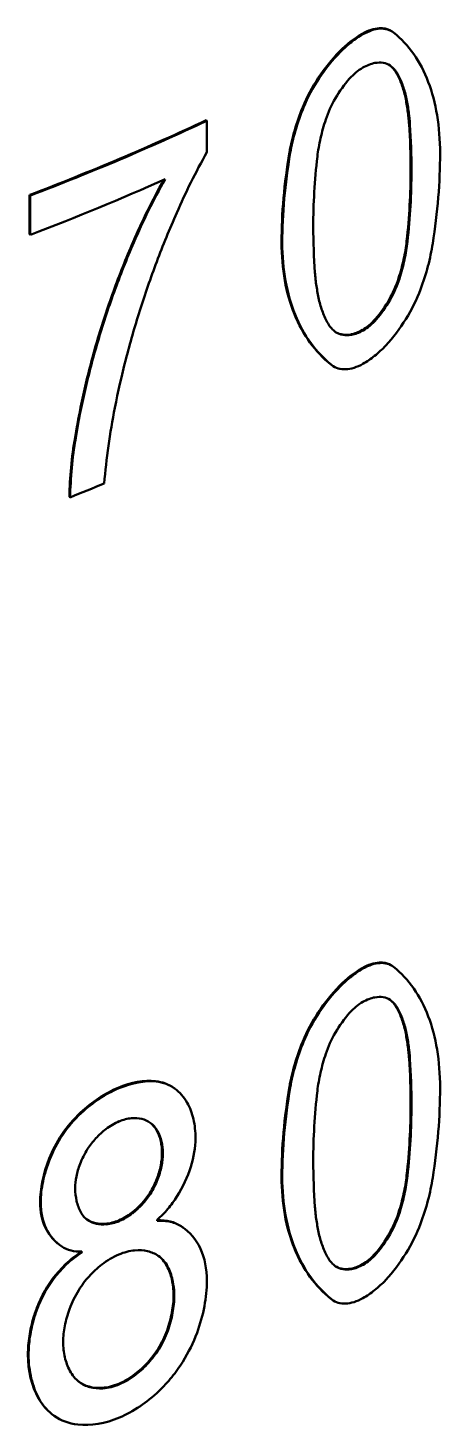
# Model space of a CAD drawing. Header units: millimetres. Extents: x -2015 to 3360, y -4745 to 2376.
# Drawn here: x 1975.91 to 1979.5, y 805.06 to 817.22 of the extents above; entities that cross this region are included whole.
import ezdxf

# ---------------------------------------------------------------- set-up
doc = ezdxf.new("R2010")
doc.units = ezdxf.units.MM
doc.header["$LTSCALE"] = 8
doc.layers.add('Visible (ISO)', color=7, linetype='Continuous', lineweight=50)
doc.layers.add('Visible Narrow (ISO)', color=7, linetype='Continuous', lineweight=35)

msp = doc.modelspace()

# ---------------------------------------------------------------- linework, layer by layer
at = {"layer": 'Visible (ISO)'}
for p, q in [((1979.07, 817.201), (1979.077, 817.197)), ((1977.465, 816.421), (1977.471, 816.416)), ((1977.471, 816.416), (1977.471, 816.143)), ((1975.928, 815.429), (1975.928, 815.771)), ((1975.928, 815.771), (1975.934, 815.766)), ((1975.934, 815.424), (1975.934, 815.766)), ((1975.928, 815.429), (1975.934, 815.424)), ((1978.575, 814.279), (1978.568, 814.283)), ((1976.274, 813.143), (1976.28, 813.139)), ((1979.07, 809.07), (1979.077, 809.066)), ((1977.184, 808), (1977.19, 807.995)), ((1977.038, 806.852), (1977.038, 806.844)), ((1977.261, 806.786), (1977.268, 806.782)), ((1976.174, 806.646), (1976.168, 806.65)), ((1976.377, 806.572), (1976.377, 806.575)), ((1976.377, 806.572), (1976.383, 806.567)), ((1976.383, 806.567), (1976.383, 806.575)), ((1978.575, 806.148), (1978.568, 806.152)), ((1976.112, 805.17), (1976.106, 805.175))]:
    msp.add_line(p, q, dxfattribs=at)
for centre, major_axis, ratio, start_param, end_param in [((1965.275, 825.097), (19.35, 0), 0.57735, 5.29544, 5.393904), ((1965.275, 825.097), (19.36, 0), 0.57735, 5.29544, 5.393904), ((1974.751, 813.282), (3.146, 5.674), 0.56554, 5.487948, 5.565423), ((1974.76, 813.279), (3.145, 5.671), 0.56554, 5.487948, 5.565463), ((1965.275, 824.755), (-19.36, 0), 0.57735, 2.153847, 2.22834), ((1982.961, 817.93), (-3.293, -5.269), 0.599778, 5.518453, 5.598692), ((1978.807, 814.825), (-0.21, -0.24), 0.595638, 0.640209, 1.041795), ((1978.814, 814.82), (-0.211, -0.239), 0.595359, 0.64098, 1.042665), ((1965.275, 822.335), (-19.36, 0), 0.57735, 2.175415, 2.194171), ((1974.751, 805.151), (3.146, 5.674), 0.56554, 5.487948, 5.565423), ((1974.76, 805.148), (3.145, 5.671), 0.56554, 5.487948, 5.565463), ((1976.717, 807.498), (-0.243, -0.187), 0.614214, 3.901473, 4.310041), ((1976.689, 807.476), (-0.254, -0.219), 0.565796, 4.195381, 4.607698), ((1965.274, 809.101), (13.151, 0), 0.57735, 6.070981, 6.070985), ((1982.961, 809.799), (-3.293, -5.269), 0.599778, 5.518453, 5.598692), ((1976.714, 807.089), (-0.253, -0.225), 0.591254, 1.049898, 1.449821), ((1976.72, 807.084), (-0.253, -0.225), 0.590839, 1.05044, 1.450462), ((1976.686, 807.081), (-0.26, -0.205), 0.640197, 0.76925, 1.165238), ((1976.692, 807.076), (-0.261, -0.205), 0.6398, 0.770007, 1.166096), ((1978.807, 806.694), (-0.21, -0.24), 0.595638, 0.640209, 1.041795), ((1978.814, 806.69), (-0.211, -0.239), 0.595359, 0.64098, 1.042665)]:
    msp.add_ellipse(centre, major_axis=major_axis, ratio=ratio, start_param=start_param, end_param=end_param, dxfattribs=at)
for points, knots in [([(1978.823, 817.173), (1978.875, 817.203), (1978.926, 817.219), (1978.972, 817.222), (1979.009, 817.224), (1979.042, 817.217), (1979.07, 817.201)], [-1.5707963, -1.5707963, -1.5707963, -1.5707963, -1.113424, -1.113424, -1.113424, -0.7483706, -0.7483706, -0.7483706, -0.7483706]), ([(1978.83, 817.169), (1978.856, 817.184), (1978.882, 817.195), (1978.932, 817.212), (1978.956, 817.217), (1979.002, 817.219), (1979.024, 817.217), (1979.063, 817.205), (1979.081, 817.196), (1979.097, 817.183)], [0, 0, 0, 0, 0.01087225, 0.01087225, 0.02166283, 0.02166283, 0.03231179, 0.03231179, 0.04278236, 0.04278236, 0.04278236, 0.04278236]), ([(1978.632, 817.014), (1978.663, 817.046), (1978.696, 817.075), (1978.762, 817.127), (1978.796, 817.15), (1978.83, 817.169)], [0, 0, 0, 0, 0.014091, 0.014091, 0.02827231, 0.02827231, 0.02827231, 0.02827231]), ([(1979.097, 817.183), (1979.162, 817.13), (1979.221, 817.068), (1979.322, 816.924), (1979.364, 816.843), (1979.432, 816.665), (1979.458, 816.568), (1979.492, 816.36), (1979.501, 816.249), (1979.501, 816.132)], [0, 0, 0, 0, 0.043807, 0.043807, 0.0870851, 0.0870851, 0.1299533, 0.1299533, 0.172765, 0.172765, 0.172765, 0.172765]), ([(1978.306, 816.536), (1978.341, 816.622), (1978.387, 816.708), (1978.441, 816.79), (1978.496, 816.872), (1978.558, 816.949), (1978.625, 817.018)], [-2.6561201, -2.6561201, -2.6561201, -2.6561201, -2.3272292, -2.3272292, -2.3272292, -1.9983383, -1.9983383, -1.9983383, -1.9983383]), ([(1978.313, 816.532), (1978.348, 816.619), (1978.394, 816.705), (1978.503, 816.869), (1978.566, 816.946), (1978.632, 817.014)], [0, 0, 0, 0, 0.02907119, 0.02907119, 0.05883924, 0.05883924, 0.05883924, 0.05883924]), ([(1978.828, 816.879), (1978.808, 816.867), (1978.788, 816.853), (1978.75, 816.821), (1978.731, 816.803), (1978.713, 816.783)], [0, 0, 0, 0, 0.00835341, 0.00835341, 0.01663391, 0.01663391, 0.01663391, 0.01663391]), ([(1978.933, 816.919), (1978.916, 816.916), (1978.899, 816.911), (1978.864, 816.897), (1978.846, 816.889), (1978.828, 816.879)], [0, 0, 0, 0, 0.00749917, 0.00749917, 0.01503178, 0.01503178, 0.01503178, 0.01503178]), ([(1979.066, 816.897), (1979.048, 816.909), (1979.028, 816.917), (1978.983, 816.924), (1978.959, 816.923), (1978.933, 816.919)], [0, 0, 0, 0, 0.01121573, 0.01121573, 0.02263574, 0.02263574, 0.02263574, 0.02263574]), ([(1979.123, 816.829), (1979.115, 816.844), (1979.105, 816.857), (1979.084, 816.881), (1979.072, 816.892), (1979.059, 816.901)], [0, 0, 0, 0, 0.00814431, 0.00814431, 0.0163731, 0.0163731, 0.0163731, 0.0163731]), ([(1979.131, 816.825), (1979.122, 816.84), (1979.113, 816.853), (1979.091, 816.877), (1979.079, 816.888), (1979.066, 816.897)], [0, 0, 0, 0, 0.00814539, 0.00814539, 0.01637582, 0.01637582, 0.01637582, 0.01637582]), ([(1979.199, 816.622), (1979.191, 816.66), (1979.18, 816.697), (1979.155, 816.766), (1979.14, 816.798), (1979.123, 816.829)], [0, 0, 0, 0, 0.01633527, 0.01633527, 0.03275973, 0.03275973, 0.03275973, 0.03275973]), ([(1979.206, 816.618), (1979.198, 816.656), (1979.187, 816.693), (1979.162, 816.762), (1979.147, 816.794), (1979.131, 816.825)], [0, 0, 0, 0, 0.01633595, 0.01633595, 0.03276173, 0.03276173, 0.03276173, 0.03276173]), ([(1979.231, 816.386), (1979.229, 816.427), (1979.224, 816.467), (1979.213, 816.546), (1979.207, 816.584), (1979.199, 816.622)], [0, 0, 0, 0, 0.01585153, 0.01585153, 0.03170296, 0.03170296, 0.03170296, 0.03170296]), ([(1979.239, 816.382), (1979.236, 816.423), (1979.232, 816.463), (1979.221, 816.542), (1979.214, 816.58), (1979.206, 816.618)], [0, 0, 0, 0, 0.01585173, 0.01585173, 0.03170337, 0.03170337, 0.03170337, 0.03170337]), ([(1978.19, 816.14), (1978.201, 816.205), (1978.217, 816.27), (1978.255, 816.402), (1978.279, 816.469), (1978.306, 816.536)], [0, 0, 0, 0, 0.02195783, 0.02195783, 0.04408733, 0.04408733, 0.04408733, 0.04408733]), ([(1978.197, 816.136), (1978.208, 816.2), (1978.223, 816.266), (1978.262, 816.398), (1978.285, 816.465), (1978.313, 816.532)], [0, 0, 0, 0, 0.02195878, 0.02195878, 0.04409052, 0.04409052, 0.04409052, 0.04409052]), ([(1978.506, 816.428), (1978.488, 816.373), (1978.473, 816.318), (1978.448, 816.21), (1978.439, 816.157), (1978.433, 816.105)], [0, 0, 0, 0, 0.0182188, 0.0182188, 0.03633571, 0.03633571, 0.03633571, 0.03633571]), ([(1978.127, 815.355), (1978.127, 815.48), (1978.133, 815.608), (1978.157, 815.869), (1978.174, 816.002), (1978.197, 816.136)], [0, 0, 0, 0, 0.04594796, 0.04594796, 0.09196619, 0.09196619, 0.09196619, 0.09196619]), ([(1979.501, 816.132), (1979.501, 816.007), (1979.496, 815.879), (1979.474, 815.617), (1979.459, 815.483), (1979.437, 815.348)], [0, 0, 0, 0, 0.04591624, 0.04591624, 0.09190288, 0.09190288, 0.09190288, 0.09190288]), ([(1978.433, 816.105), (1978.421, 816.001), (1978.412, 815.898), (1978.4, 815.694), (1978.397, 815.594), (1978.397, 815.495)], [0, 0, 0, 0, 0.0362469, 0.0362469, 0.07249386, 0.07249386, 0.07249386, 0.07249386]), ([(1977.107, 815.908), (1977.057, 815.818), (1977.009, 815.726), (1976.918, 815.543), (1976.875, 815.451), (1976.835, 815.358)], [-0.06290511, -0.06290511, -0.06290511, -0.06290511, -0.03145271, -0.03145271, 0, 0, 0, 0]), ([(1979.21, 815.369), (1979.222, 815.474), (1979.23, 815.578), (1979.242, 815.783), (1979.245, 815.884), (1979.245, 815.984)], [0, 0, 0, 0, 0.03647941, 0.03647941, 0.0729589, 0.0729589, 0.0729589, 0.0729589]), ([(1979.217, 815.365), (1979.229, 815.47), (1979.238, 815.574), (1979.249, 815.779), (1979.252, 815.88), (1979.252, 815.98)], [0, 0, 0, 0, 0.0364797, 0.0364797, 0.07295946, 0.07295946, 0.07295946, 0.07295946]), ([(1976.887, 814.764), (1976.932, 814.906), (1976.981, 815.048), (1977.088, 815.332), (1977.146, 815.473), (1977.208, 815.615)], [-0.09588716, -0.09588716, -0.09588716, -0.09588716, -0.04794317, -0.04794317, 0, 0, 0, 0]), ([(1976.515, 814.498), (1976.557, 814.642), (1976.605, 814.785), (1976.709, 815.074), (1976.767, 815.219), (1976.829, 815.363)], [0, 0, 0, 0, 0.04883482, 0.04883482, 0.09789986, 0.09789986, 0.09789986, 0.09789986]), ([(1976.521, 814.493), (1976.563, 814.637), (1976.611, 814.781), (1976.715, 815.069), (1976.773, 815.214), (1976.835, 815.358)], [0, 0, 0, 0, 0.04883878, 0.04883878, 0.09791039, 0.09791039, 0.09791039, 0.09791039]), ([(1978.559, 814.29), (1978.491, 814.344), (1978.429, 814.409), (1978.322, 814.556), (1978.276, 814.639), (1978.203, 814.82), (1978.175, 814.918), (1978.137, 815.127), (1978.127, 815.239), (1978.127, 815.355)], [0, 0, 0, 0, 0.0436851, 0.0436851, 0.0868429, 0.0868429, 0.129592, 0.129592, 0.1722832, 0.1722832, 0.1722832, 0.1722832]), ([(1979.14, 815.046), (1979.157, 815.101), (1979.172, 815.156), (1979.196, 815.264), (1979.204, 815.317), (1979.21, 815.369)], [0, 0, 0, 0, 0.01805894, 0.01805894, 0.03601173, 0.03601173, 0.03601173, 0.03601173]), ([(1979.147, 815.042), (1979.165, 815.097), (1979.179, 815.152), (1979.203, 815.26), (1979.212, 815.313), (1979.217, 815.365)], [0, 0, 0, 0, 0.0180603, 0.0180603, 0.03601367, 0.03601367, 0.03601367, 0.03601367]), ([(1979.437, 815.348), (1979.427, 815.283), (1979.413, 815.217), (1979.378, 815.084), (1979.356, 815.016), (1979.331, 814.949)], [0, 0, 0, 0, 0.02187074, 0.02187074, 0.0439155, 0.0439155, 0.0439155, 0.0439155]), ([(1978.411, 815.097), (1978.415, 815.056), (1978.419, 815.015), (1978.431, 814.937), (1978.438, 814.898), (1978.446, 814.861)], [0, 0, 0, 0, 0.01574971, 0.01574971, 0.03149932, 0.03149932, 0.03149932, 0.03149932]), ([(1978.946, 814.688), (1978.99, 814.739), (1979.031, 814.797), (1979.099, 814.917), (1979.127, 814.98), (1979.147, 815.042)], [0, 0, 0, 0, 0.02103243, 0.02103243, 0.04155381, 0.04155381, 0.04155381, 0.04155381]), ([(1979.331, 814.949), (1979.298, 814.86), (1979.254, 814.773), (1979.152, 814.607), (1979.092, 814.529), (1979.028, 814.46)], [0, 0, 0, 0, 0.02895113, 0.02895113, 0.05859624, 0.05859624, 0.05859624, 0.05859624]), ([(1978.446, 814.861), (1978.455, 814.822), (1978.466, 814.786), (1978.493, 814.716), (1978.508, 814.682), (1978.526, 814.652)], [0, 0, 0, 0, 0.01636565, 0.01636565, 0.03281947, 0.03281947, 0.03281947, 0.03281947]), ([(1976.887, 814.764), (1976.842, 814.622), (1976.802, 814.48), (1976.729, 814.198), (1976.697, 814.058), (1976.67, 813.919)], [0, 0, 0, 0, 0.04812619, 0.04812619, 0.09610997, 0.09610997, 0.09610997, 0.09610997]), ([(1978.824, 814.595), (1978.844, 814.607), (1978.864, 814.621), (1978.903, 814.653), (1978.921, 814.672), (1978.939, 814.692)], [0, 0, 0, 0, 0.00840544, 0.00840544, 0.01674027, 0.01674027, 0.01674027, 0.01674027]), ([(1978.831, 814.591), (1978.851, 814.603), (1978.871, 814.617), (1978.91, 814.649), (1978.928, 814.668), (1978.946, 814.688)], [0, 0, 0, 0, 0.00840975, 0.00840975, 0.01674845, 0.01674845, 0.01674845, 0.01674845]), ([(1978.526, 814.652), (1978.534, 814.636), (1978.544, 814.622), (1978.567, 814.598), (1978.579, 814.587), (1978.592, 814.578)], [0, 0, 0, 0, 0.00816866, 0.00816866, 0.016422, 0.016422, 0.016422, 0.016422]), ([(1978.592, 814.578), (1978.611, 814.565), (1978.632, 814.557), (1978.679, 814.548), (1978.704, 814.549), (1978.73, 814.553)], [0, 0, 0, 0, 0.01135824, 0.01135824, 0.0229261, 0.0229261, 0.0229261, 0.0229261]), ([(1976.323, 813.662), (1976.346, 813.8), (1976.373, 813.938), (1976.437, 814.217), (1976.474, 814.357), (1976.515, 814.498)], [0, 0, 0, 0, 0.04783908, 0.04783908, 0.0958055, 0.0958055, 0.0958055, 0.0958055]), ([(1976.329, 813.658), (1976.351, 813.795), (1976.379, 813.933), (1976.443, 814.212), (1976.48, 814.353), (1976.521, 814.493)], [0, 0, 0, 0, 0.04784045, 0.04784045, 0.09580959, 0.09580959, 0.09580959, 0.09580959]), ([(1979.028, 814.46), (1978.997, 814.427), (1978.964, 814.397), (1978.898, 814.344), (1978.864, 814.321), (1978.83, 814.301)], [0, 0, 0, 0, 0.0142434, 0.0142434, 0.02857688, 0.02857688, 0.02857688, 0.02857688]), ([(1978.83, 814.301), (1978.804, 814.287), (1978.778, 814.275), (1978.728, 814.259), (1978.703, 814.255), (1978.656, 814.253), (1978.634, 814.255), (1978.593, 814.268), (1978.575, 814.277), (1978.559, 814.29)], [0, 0, 0, 0, 0.01084531, 0.01084531, 0.02160922, 0.02160922, 0.03223192, 0.03223192, 0.04267677, 0.04267677, 0.04267677, 0.04267677]), ([(1976.67, 813.919), (1976.648, 813.808), (1976.63, 813.697), (1976.599, 813.477), (1976.586, 813.367), (1976.577, 813.259)], [0, 0, 0, 0, 0.03850254, 0.03850254, 0.07695269, 0.07695269, 0.07695269, 0.07695269]), ([(1976.274, 813.143), (1976.276, 813.228), (1976.281, 813.313), (1976.297, 813.487), (1976.309, 813.574), (1976.323, 813.662)], [0, 0, 0, 0, 0.03076925, 0.03076925, 0.06153836, 0.06153836, 0.06153836, 0.06153836]), ([(1976.28, 813.139), (1976.282, 813.223), (1976.287, 813.309), (1976.303, 813.482), (1976.314, 813.569), (1976.329, 813.658)], [0, 0, 0, 0, 0.03076945, 0.03076945, 0.06153877, 0.06153877, 0.06153877, 0.06153877]), ([(1978.823, 809.043), (1978.875, 809.072), (1978.926, 809.089), (1978.972, 809.091), (1979.009, 809.093), (1979.042, 809.086), (1979.07, 809.07)], [-1.5707963, -1.5707963, -1.5707963, -1.5707963, -1.113424, -1.113424, -1.113424, -0.7483706, -0.7483706, -0.7483706, -0.7483706]), ([(1978.83, 809.038), (1978.856, 809.053), (1978.882, 809.065), (1978.932, 809.081), (1978.956, 809.086), (1979.002, 809.088), (1979.024, 809.086), (1979.063, 809.075), (1979.081, 809.065), (1979.097, 809.053)], [0, 0, 0, 0, 0.01087225, 0.01087225, 0.02166283, 0.02166283, 0.03231179, 0.03231179, 0.04278236, 0.04278236, 0.04278236, 0.04278236]), ([(1978.632, 808.883), (1978.663, 808.915), (1978.696, 808.944), (1978.762, 808.996), (1978.796, 809.019), (1978.83, 809.038)], [0, 0, 0, 0, 0.014091, 0.014091, 0.02827231, 0.02827231, 0.02827231, 0.02827231]), ([(1979.097, 809.053), (1979.162, 809), (1979.221, 808.937), (1979.322, 808.793), (1979.364, 808.712), (1979.432, 808.534), (1979.458, 808.437), (1979.492, 808.229), (1979.501, 808.118), (1979.501, 808.002)], [0, 0, 0, 0, 0.043807, 0.043807, 0.0870851, 0.0870851, 0.1299533, 0.1299533, 0.172765, 0.172765, 0.172765, 0.172765]), ([(1978.306, 808.405), (1978.341, 808.491), (1978.387, 808.578), (1978.441, 808.659), (1978.496, 808.741), (1978.558, 808.818), (1978.625, 808.887)], [-2.6561201, -2.6561201, -2.6561201, -2.6561201, -2.3272292, -2.3272292, -2.3272292, -1.9983383, -1.9983383, -1.9983383, -1.9983383]), ([(1978.313, 808.401), (1978.348, 808.488), (1978.394, 808.574), (1978.503, 808.738), (1978.566, 808.815), (1978.632, 808.883)], [0, 0, 0, 0, 0.02907119, 0.02907119, 0.05883924, 0.05883924, 0.05883924, 0.05883924]), ([(1978.828, 808.748), (1978.808, 808.737), (1978.788, 808.723), (1978.75, 808.691), (1978.731, 808.672), (1978.713, 808.652)], [0, 0, 0, 0, 0.00835341, 0.00835341, 0.01663391, 0.01663391, 0.01663391, 0.01663391]), ([(1978.933, 808.788), (1978.916, 808.785), (1978.899, 808.78), (1978.864, 808.767), (1978.846, 808.758), (1978.828, 808.748)], [0, 0, 0, 0, 0.00749917, 0.00749917, 0.01503178, 0.01503178, 0.01503178, 0.01503178]), ([(1979.066, 808.766), (1979.048, 808.778), (1979.028, 808.786), (1978.983, 808.793), (1978.959, 808.793), (1978.933, 808.788)], [0, 0, 0, 0, 0.01121573, 0.01121573, 0.02263574, 0.02263574, 0.02263574, 0.02263574]), ([(1979.123, 808.698), (1979.115, 808.713), (1979.105, 808.727), (1979.084, 808.751), (1979.072, 808.761), (1979.059, 808.77)], [0, 0, 0, 0, 0.00814431, 0.00814431, 0.0163731, 0.0163731, 0.0163731, 0.0163731]), ([(1979.131, 808.694), (1979.122, 808.709), (1979.113, 808.723), (1979.091, 808.747), (1979.079, 808.757), (1979.066, 808.766)], [0, 0, 0, 0, 0.00814539, 0.00814539, 0.01637582, 0.01637582, 0.01637582, 0.01637582]), ([(1979.199, 808.491), (1979.191, 808.53), (1979.18, 808.566), (1979.155, 808.635), (1979.14, 808.668), (1979.123, 808.698)], [0, 0, 0, 0, 0.01633527, 0.01633527, 0.03275973, 0.03275973, 0.03275973, 0.03275973]), ([(1979.206, 808.487), (1979.198, 808.525), (1979.187, 808.562), (1979.162, 808.631), (1979.147, 808.664), (1979.131, 808.694)], [0, 0, 0, 0, 0.01633595, 0.01633595, 0.03276173, 0.03276173, 0.03276173, 0.03276173]), ([(1979.231, 808.255), (1979.229, 808.296), (1979.224, 808.337), (1979.213, 808.415), (1979.207, 808.454), (1979.199, 808.491)], [0, 0, 0, 0, 0.01585153, 0.01585153, 0.03170296, 0.03170296, 0.03170296, 0.03170296]), ([(1979.239, 808.251), (1979.236, 808.292), (1979.232, 808.333), (1979.221, 808.411), (1979.214, 808.45), (1979.206, 808.487)], [0, 0, 0, 0, 0.01585173, 0.01585173, 0.03170337, 0.03170337, 0.03170337, 0.03170337]), ([(1978.19, 808.01), (1978.201, 808.074), (1978.217, 808.139), (1978.255, 808.272), (1978.279, 808.339), (1978.306, 808.405)], [0, 0, 0, 0, 0.02195783, 0.02195783, 0.04408733, 0.04408733, 0.04408733, 0.04408733]), ([(1978.197, 808.005), (1978.208, 808.07), (1978.223, 808.135), (1978.262, 808.267), (1978.285, 808.334), (1978.313, 808.401)], [0, 0, 0, 0, 0.02195878, 0.02195878, 0.04409052, 0.04409052, 0.04409052, 0.04409052]), ([(1978.506, 808.297), (1978.488, 808.242), (1978.473, 808.188), (1978.448, 808.079), (1978.439, 808.026), (1978.433, 807.974)], [0, 0, 0, 0, 0.0182188, 0.0182188, 0.03633571, 0.03633571, 0.03633571, 0.03633571]), ([(1978.127, 807.224), (1978.127, 807.349), (1978.133, 807.477), (1978.157, 807.738), (1978.174, 807.871), (1978.197, 808.005)], [0, 0, 0, 0, 0.04594796, 0.04594796, 0.09196619, 0.09196619, 0.09196619, 0.09196619]), ([(1978.433, 807.974), (1978.421, 807.87), (1978.412, 807.767), (1978.4, 807.564), (1978.397, 807.463), (1978.397, 807.365)], [0, 0, 0, 0, 0.0362469, 0.0362469, 0.07249386, 0.07249386, 0.07249386, 0.07249386]), ([(1979.501, 808.002), (1979.501, 807.877), (1979.496, 807.748), (1979.474, 807.486), (1979.459, 807.353), (1979.437, 807.217)], [0, 0, 0, 0, 0.04591624, 0.04591624, 0.09190288, 0.09190288, 0.09190288, 0.09190288]), ([(1977.3, 807.871), (1977.323, 807.828), (1977.342, 807.78), (1977.366, 807.676), (1977.372, 807.62), (1977.372, 807.561)], [0, 0, 0, 0, 0.02179158, 0.02179158, 0.04344043, 0.04344043, 0.04344043, 0.04344043]), ([(1979.21, 807.238), (1979.222, 807.344), (1979.23, 807.448), (1979.242, 807.653), (1979.245, 807.754), (1979.245, 807.853)], [0, 0, 0, 0, 0.03647941, 0.03647941, 0.0729589, 0.0729589, 0.0729589, 0.0729589]), ([(1979.217, 807.234), (1979.229, 807.34), (1979.238, 807.444), (1979.249, 807.649), (1979.252, 807.75), (1979.252, 807.849)], [0, 0, 0, 0, 0.0364797, 0.0364797, 0.07295946, 0.07295946, 0.07295946, 0.07295946]), ([(1976.977, 807.697), (1976.956, 807.713), (1976.931, 807.724), (1976.876, 807.737), (1976.846, 807.739), (1976.814, 807.737)], [0, 0, 0, 0, 0.01222132, 0.01222132, 0.02467558, 0.02467558, 0.02467558, 0.02467558]), ([(1976.592, 807.642), (1976.561, 807.618), (1976.532, 807.591), (1976.479, 807.533), (1976.454, 807.502), (1976.433, 807.469)], [0, 0, 0, 0, 0.01199825, 0.01199825, 0.02376811, 0.02376811, 0.02376811, 0.02376811]), ([(1977.042, 807.623), (1977.034, 807.638), (1977.024, 807.651), (1977.003, 807.676), (1976.99, 807.687), (1976.977, 807.697)], [0, 0, 0, 0, 0.00750382, 0.00750382, 0.01508593, 0.01508593, 0.01508593, 0.01508593]), ([(1977.036, 807.627), (1977.028, 807.642), (1977.018, 807.656), (1976.998, 807.679), (1976.988, 807.688), (1976.978, 807.697)], [0, 0, 0, 0, 0.00750292, 0.00750292, 0.01384944, 0.01384944, 0.01384944, 0.01384944]), ([(1977.08, 807.435), (1977.08, 807.471), (1977.077, 807.506), (1977.062, 807.57), (1977.051, 807.6), (1977.036, 807.627)], [0, 0, 0, 0, 0.01331993, 0.01331993, 0.02672404, 0.02672404, 0.02672404, 0.02672404]), ([(1977.087, 807.431), (1977.087, 807.467), (1977.083, 807.501), (1977.068, 807.566), (1977.057, 807.596), (1977.042, 807.623)], [0, 0, 0, 0, 0.01332007, 0.01332007, 0.02672493, 0.02672493, 0.02672493, 0.02672493]), ([(1977.372, 807.561), (1977.372, 807.483), (1977.358, 807.399), (1977.331, 807.312), (1977.303, 807.226), (1977.262, 807.139), (1977.21, 807.055)], [-3.1415927, -3.1415927, -3.1415927, -3.1415927, -2.796578, -2.796578, -2.796578, -2.4515632, -2.4515632, -2.4515632, -2.4515632]), ([(1976.025, 807), (1976.025, 807.06), (1976.031, 807.122), (1976.058, 807.25), (1976.078, 807.315), (1976.103, 807.38)], [0, 0, 0, 0, 0.02206227, 0.02206227, 0.04426989, 0.04426989, 0.04426989, 0.04426989]), ([(1976.433, 807.469), (1976.42, 807.448), (1976.407, 807.426), (1976.385, 807.382), (1976.375, 807.36), (1976.367, 807.338)], [0, 0, 0, 0, 0.00764633, 0.00764633, 0.01521686, 0.01521686, 0.01521686, 0.01521686]), ([(1977.036, 807.209), (1977.05, 807.248), (1977.062, 807.287), (1977.077, 807.363), (1977.08, 807.4), (1977.08, 807.435)], [0, 0, 0, 0, 0.01311453, 0.01311453, 0.02614297, 0.02614297, 0.02614297, 0.02614297]), ([(1977.042, 807.204), (1977.057, 807.243), (1977.068, 807.282), (1977.083, 807.358), (1977.087, 807.395), (1977.087, 807.431)], [0, 0, 0, 0, 0.01311536, 0.01311536, 0.02614402, 0.02614402, 0.02614402, 0.02614402]), ([(1976.367, 807.338), (1976.353, 807.302), (1976.342, 807.266), (1976.328, 807.195), (1976.325, 807.161), (1976.325, 807.128)], [0, 0, 0, 0, 0.01224289, 0.01224289, 0.02440853, 0.02440853, 0.02440853, 0.02440853]), ([(1979.14, 806.915), (1979.157, 806.97), (1979.172, 807.025), (1979.196, 807.133), (1979.204, 807.186), (1979.21, 807.238)], [0, 0, 0, 0, 0.01805894, 0.01805894, 0.03601173, 0.03601173, 0.03601173, 0.03601173]), ([(1976.325, 807.128), (1976.325, 807.089), (1976.329, 807.051), (1976.345, 806.981), (1976.357, 806.948), (1976.373, 806.918)], [0, 0, 0, 0, 0.01439035, 0.01439035, 0.02886802, 0.02886802, 0.02886802, 0.02886802]), ([(1976.973, 807.084), (1976.986, 807.104), (1976.998, 807.125), (1977.019, 807.167), (1977.028, 807.188), (1977.036, 807.209)], [0, 0, 0, 0, 0.00723236, 0.00723236, 0.01438727, 0.01438727, 0.01438727, 0.01438727]), ([(1976.979, 807.079), (1976.992, 807.099), (1977.004, 807.12), (1977.025, 807.162), (1977.034, 807.183), (1977.042, 807.204)], [0, 0, 0, 0, 0.00723379, 0.00723379, 0.01438961, 0.01438961, 0.01438961, 0.01438961]), ([(1978.559, 806.159), (1978.491, 806.214), (1978.429, 806.278), (1978.322, 806.426), (1978.276, 806.508), (1978.203, 806.689), (1978.175, 806.787), (1978.137, 806.997), (1978.127, 807.108), (1978.127, 807.224)], [0, 0, 0, 0, 0.0436851, 0.0436851, 0.0868429, 0.0868429, 0.129592, 0.129592, 0.1722832, 0.1722832, 0.1722832, 0.1722832]), ([(1979.147, 806.911), (1979.165, 806.966), (1979.179, 807.021), (1979.203, 807.129), (1979.212, 807.182), (1979.217, 807.234)], [0, 0, 0, 0, 0.0180603, 0.0180603, 0.03601367, 0.03601367, 0.03601367, 0.03601367]), ([(1979.437, 807.217), (1979.427, 807.153), (1979.413, 807.087), (1979.378, 806.953), (1979.356, 806.885), (1979.331, 806.818)], [0, 0, 0, 0, 0.02187074, 0.02187074, 0.0439155, 0.0439155, 0.0439155, 0.0439155]), ([(1976.168, 806.65), (1976.126, 806.686), (1976.092, 806.73), (1976.035, 806.847), (1976.019, 806.922), (1976.019, 807.005)], [0.00636549, 0.00636549, 0.00636549, 0.00636549, 0.03081512, 0.03081512, 0.06111075, 0.06111075, 0.06111075, 0.06111075]), ([(1976.208, 806.62), (1976.15, 806.659), (1976.103, 806.713), (1976.072, 806.777), (1976.041, 806.842), (1976.025, 806.918), (1976.025, 807)], [-0.706072, -0.706072, -0.706072, -0.706072, -0.353036, -0.353036, -0.353036, 0, 0, 0, 0]), ([(1976.822, 806.908), (1976.852, 806.931), (1976.881, 806.958), (1976.934, 807.015), (1976.958, 807.046), (1976.979, 807.079)], [0, 0, 0, 0, 0.01189819, 0.01189819, 0.02358028, 0.02358028, 0.02358028, 0.02358028]), ([(1977.21, 807.055), (1977.187, 807.017), (1977.16, 806.981), (1977.103, 806.913), (1977.071, 806.881), (1977.038, 806.852)], [0, 0, 0, 0, 0.01334662, 0.01334662, 0.0269158, 0.0269158, 0.0269158, 0.0269158]), ([(1976.373, 806.918), (1976.381, 806.904), (1976.39, 806.891), (1976.411, 806.867), (1976.423, 806.857), (1976.437, 806.848)], [0, 0, 0, 0, 0.00702579, 0.00702579, 0.01413544, 0.01413544, 0.01413544, 0.01413544]), ([(1978.411, 806.966), (1978.415, 806.925), (1978.419, 806.885), (1978.431, 806.806), (1978.438, 806.768), (1978.446, 806.73)], [0, 0, 0, 0, 0.01574971, 0.01574971, 0.03149932, 0.03149932, 0.03149932, 0.03149932]), ([(1978.946, 806.557), (1978.99, 806.608), (1979.031, 806.666), (1979.099, 806.786), (1979.127, 806.849), (1979.147, 806.911)], [0, 0, 0, 0, 0.02103243, 0.02103243, 0.04155381, 0.04155381, 0.04155381, 0.04155381]), ([(1976.437, 806.848), (1976.458, 806.834), (1976.483, 806.824), (1976.536, 806.812), (1976.566, 806.81), (1976.596, 806.813)], [0, 0, 0, 0, 0.0115921, 0.0115921, 0.02339444, 0.02339444, 0.02339444, 0.02339444]), ([(1977.038, 806.844), (1977.079, 806.846), (1977.119, 806.843), (1977.191, 806.825), (1977.224, 806.811), (1977.253, 806.792)], [0, 0, 0, 0, 0.01669672, 0.01669672, 0.03310906, 0.03310906, 0.03310906, 0.03310906]), ([(1977.471, 806.321), (1977.471, 806.426), (1977.452, 806.521), (1977.377, 806.681), (1977.322, 806.745), (1977.253, 806.792)], [-0.07725089, -0.07725089, -0.07725089, -0.07725089, -0.03866683, -0.03866683, 0, 0, 0, 0]), ([(1979.331, 806.818), (1979.298, 806.73), (1979.254, 806.642), (1979.152, 806.476), (1979.092, 806.398), (1979.028, 806.329)], [0, 0, 0, 0, 0.02895113, 0.02895113, 0.05859624, 0.05859624, 0.05859624, 0.05859624]), ([(1978.446, 806.73), (1978.455, 806.692), (1978.466, 806.655), (1978.493, 806.585), (1978.508, 806.552), (1978.526, 806.521)], [0, 0, 0, 0, 0.01636565, 0.01636565, 0.03281947, 0.03281947, 0.03281947, 0.03281947]), ([(1976.383, 806.575), (1976.35, 806.574), (1976.318, 806.577), (1976.259, 806.592), (1976.232, 806.604), (1976.208, 806.62)], [0, 0, 0, 0, 0.01300371, 0.01300371, 0.02578401, 0.02578401, 0.02578401, 0.02578401]), ([(1976.241, 806.466), (1976.262, 806.487), (1976.285, 806.506), (1976.33, 806.541), (1976.354, 806.557), (1976.377, 806.572)], [0, 0, 0, 0, 0.00883661, 0.00883661, 0.0177526, 0.0177526, 0.0177526, 0.0177526]), ([(1976.247, 806.462), (1976.268, 806.482), (1976.29, 806.501), (1976.336, 806.536), (1976.359, 806.553), (1976.383, 806.567)], [0, 0, 0, 0, 0.00884037, 0.00884037, 0.01776071, 0.01776071, 0.01776071, 0.01776071]), ([(1976.704, 806.55), (1976.679, 806.539), (1976.654, 806.527), (1976.604, 806.497), (1976.58, 806.481), (1976.556, 806.462)], [0, 0, 0, 0, 0.00936243, 0.00936243, 0.01867994, 0.01867994, 0.01867994, 0.01867994]), ([(1976.842, 806.586), (1976.82, 806.584), (1976.797, 806.58), (1976.751, 806.568), (1976.728, 806.56), (1976.704, 806.55)], [0, 0, 0, 0, 0.00868228, 0.00868228, 0.01740272, 0.01740272, 0.01740272, 0.01740272]), ([(1977.048, 806.539), (1977.021, 806.558), (1976.989, 806.571), (1976.92, 806.587), (1976.882, 806.589), (1976.842, 806.586)], [0, 0, 0, 0, 0.01541065, 0.01541065, 0.03110975, 0.03110975, 0.03110975, 0.03110975]), ([(1977.129, 806.447), (1977.119, 806.466), (1977.107, 806.483), (1977.08, 806.513), (1977.064, 806.527), (1977.048, 806.539)], [0, 0, 0, 0, 0.00932485, 0.00932485, 0.01875223, 0.01875223, 0.01875223, 0.01875223]), ([(1977.122, 806.451), (1977.112, 806.47), (1977.101, 806.487), (1977.076, 806.515), (1977.064, 806.526), (1977.052, 806.536)], [0, 0, 0, 0, 0.00932373, 0.00932373, 0.01686859, 0.01686859, 0.01686859, 0.01686859]), ([(1978.526, 806.521), (1978.534, 806.506), (1978.544, 806.492), (1978.567, 806.467), (1978.579, 806.456), (1978.592, 806.447)], [0, 0, 0, 0, 0.00816866, 0.00816866, 0.016422, 0.016422, 0.016422, 0.016422]), ([(1978.824, 806.465), (1978.844, 806.476), (1978.864, 806.49), (1978.903, 806.522), (1978.921, 806.541), (1978.939, 806.561)], [0, 0, 0, 0, 0.00840544, 0.00840544, 0.01674027, 0.01674027, 0.01674027, 0.01674027]), ([(1978.831, 806.461), (1978.851, 806.472), (1978.871, 806.486), (1978.91, 806.518), (1978.928, 806.537), (1978.946, 806.557)], [0, 0, 0, 0, 0.00840975, 0.00840975, 0.01674845, 0.01674845, 0.01674845, 0.01674845]), ([(1976.556, 806.462), (1976.517, 806.432), (1976.48, 806.398), (1976.412, 806.323), (1976.382, 806.283), (1976.356, 806.241)], [0, 0, 0, 0, 0.01526595, 0.01526595, 0.030231, 0.030231, 0.030231, 0.030231]), ([(1977.181, 806.196), (1977.181, 806.244), (1977.176, 806.29), (1977.156, 806.376), (1977.142, 806.416), (1977.122, 806.451)], [0, 0, 0, 0, 0.01772341, 0.01772341, 0.03555699, 0.03555699, 0.03555699, 0.03555699]), ([(1977.187, 806.191), (1977.187, 806.24), (1977.182, 806.285), (1977.162, 806.371), (1977.148, 806.411), (1977.129, 806.447)], [0, 0, 0, 0, 0.0177236, 0.0177236, 0.03555816, 0.03555816, 0.03555816, 0.03555816]), ([(1978.592, 806.447), (1978.611, 806.434), (1978.632, 806.426), (1978.679, 806.418), (1978.704, 806.418), (1978.73, 806.423)], [0, 0, 0, 0, 0.01135824, 0.01135824, 0.0229261, 0.0229261, 0.0229261, 0.0229261]), ([(1977.471, 806.321), (1977.471, 806.25), (1977.464, 806.176), (1977.435, 806.024), (1977.413, 805.947), (1977.385, 805.87)], [0, 0, 0, 0, 0.02599601, 0.02599601, 0.05198596, 0.05198596, 0.05198596, 0.05198596]), ([(1979.028, 806.329), (1978.997, 806.296), (1978.964, 806.267), (1978.898, 806.213), (1978.864, 806.19), (1978.83, 806.171)], [0, 0, 0, 0, 0.0142434, 0.0142434, 0.02857688, 0.02857688, 0.02857688, 0.02857688]), ([(1975.962, 806.002), (1975.972, 806.035), (1975.983, 806.067), (1976.009, 806.132), (1976.023, 806.164), (1976.04, 806.196)], [0, 0, 0, 0, 0.01106453, 0.01106453, 0.0222069, 0.0222069, 0.0222069, 0.0222069]), ([(1975.968, 805.998), (1975.977, 806.03), (1975.988, 806.062), (1976.014, 806.127), (1976.029, 806.159), (1976.045, 806.192)], [0, 0, 0, 0, 0.01106531, 0.01106531, 0.02220901, 0.02220901, 0.02220901, 0.02220901]), ([(1976.356, 806.241), (1976.339, 806.214), (1976.324, 806.187), (1976.297, 806.131), (1976.285, 806.104), (1976.275, 806.076)], [0, 0, 0, 0, 0.00962572, 0.00962572, 0.01915927, 0.01915927, 0.01915927, 0.01915927]), ([(1977.124, 805.889), (1977.142, 805.942), (1977.157, 805.995), (1977.176, 806.098), (1977.181, 806.148), (1977.181, 806.196)], [0, 0, 0, 0, 0.01776325, 0.01776325, 0.03542042, 0.03542042, 0.03542042, 0.03542042]), ([(1977.13, 805.885), (1977.149, 805.938), (1977.163, 805.99), (1977.182, 806.093), (1977.187, 806.143), (1977.187, 806.191)], [0, 0, 0, 0, 0.01776434, 0.01776434, 0.03542183, 0.03542183, 0.03542183, 0.03542183]), ([(1978.83, 806.171), (1978.804, 806.156), (1978.778, 806.145), (1978.728, 806.129), (1978.703, 806.124), (1978.656, 806.122), (1978.634, 806.125), (1978.593, 806.137), (1978.575, 806.146), (1978.559, 806.159)], [0, 0, 0, 0, 0.01084531, 0.01084531, 0.02160922, 0.02160922, 0.03223192, 0.03223192, 0.04267677, 0.04267677, 0.04267677, 0.04267677]), ([(1976.275, 806.076), (1976.257, 806.027), (1976.243, 805.978), (1976.225, 805.882), (1976.22, 805.835), (1976.22, 805.79)], [0, 0, 0, 0, 0.01665197, 0.01665197, 0.03320895, 0.03320895, 0.03320895, 0.03320895]), ([(1975.913, 805.681), (1975.913, 805.733), (1975.917, 805.785), (1975.934, 805.893), (1975.946, 805.947), (1975.962, 806.002)], [0, 0, 0, 0, 0.01879394, 0.01879394, 0.03765417, 0.03765417, 0.03765417, 0.03765417]), ([(1975.919, 805.677), (1975.919, 805.728), (1975.923, 805.78), (1975.939, 805.888), (1975.952, 805.943), (1975.968, 805.998)], [0, 0, 0, 0, 0.01879405, 0.01879405, 0.03765488, 0.03765488, 0.03765488, 0.03765488]), ([(1976.22, 805.79), (1976.22, 805.743), (1976.225, 805.699), (1976.244, 805.614), (1976.259, 805.575), (1976.278, 805.539)], [0, 0, 0, 0, 0.01721039, 0.01721039, 0.03452254, 0.03452254, 0.03452254, 0.03452254]), ([(1977.046, 805.73), (1977.062, 805.756), (1977.077, 805.782), (1977.103, 805.836), (1977.114, 805.862), (1977.124, 805.889)], [0, 0, 0, 0, 0.00918697, 0.00918697, 0.01827372, 0.01827372, 0.01827372, 0.01827372]), ([(1977.052, 805.725), (1977.068, 805.751), (1977.083, 805.778), (1977.109, 805.831), (1977.12, 805.858), (1977.13, 805.885)], [0, 0, 0, 0, 0.00918874, 0.00918874, 0.01827658, 0.01827658, 0.01827658, 0.01827658]), ([(1976.011, 805.293), (1975.981, 805.347), (1975.958, 805.407), (1975.927, 805.536), (1975.919, 805.605), (1975.919, 805.677)], [0, 0, 0, 0, 0.0265712, 0.0265712, 0.05297407, 0.05297407, 0.05297407, 0.05297407]), ([(1976.853, 805.506), (1976.892, 805.536), (1976.928, 805.57), (1976.995, 805.644), (1977.026, 805.683), (1977.052, 805.725)], [0, 0, 0, 0, 0.01515634, 0.01515634, 0.03003289, 0.03003289, 0.03003289, 0.03003289]), ([(1976.278, 805.539), (1976.288, 805.52), (1976.3, 805.501), (1976.328, 805.468), (1976.343, 805.454), (1976.36, 805.441)], [0, 0, 0, 0, 0.00947544, 0.00947544, 0.01904752, 0.01904752, 0.01904752, 0.01904752]), ([(1977.261, 805.617), (1977.232, 805.571), (1977.2, 805.526), (1977.131, 805.441), (1977.093, 805.4), (1977.054, 805.362)], [0, 0, 0, 0, 0.01642613, 0.01642613, 0.03309148, 0.03309148, 0.03309148, 0.03309148]), ([(1976.36, 805.441), (1976.387, 805.42), (1976.418, 805.405), (1976.488, 805.386), (1976.526, 805.383), (1976.566, 805.385)], [0, 0, 0, 0, 0.01523933, 0.01523933, 0.03077768, 0.03077768, 0.03077768, 0.03077768]), ([(1976.56, 805.39), (1976.583, 805.392), (1976.607, 805.395), (1976.656, 805.407), (1976.68, 805.416), (1976.705, 805.426)], [0, 0, 0, 0, 0.00909273, 0.00909273, 0.01822716, 0.01822716, 0.01822716, 0.01822716]), ([(1976.566, 805.385), (1976.589, 805.387), (1976.613, 805.391), (1976.661, 805.403), (1976.686, 805.411), (1976.711, 805.421)], [0, 0, 0, 0, 0.0090972, 0.0090972, 0.01823637, 0.01823637, 0.01823637, 0.01823637]), ([(1976.705, 805.426), (1976.729, 805.436), (1976.753, 805.449), (1976.801, 805.477), (1976.825, 805.493), (1976.847, 805.511)], [0, 0, 0, 0, 0.00904619, 0.00904619, 0.01805295, 0.01805295, 0.01805295, 0.01805295]), ([(1976.711, 805.421), (1976.735, 805.432), (1976.759, 805.444), (1976.807, 805.472), (1976.831, 805.488), (1976.853, 805.506)], [0, 0, 0, 0, 0.00905092, 0.00905092, 0.01806215, 0.01806215, 0.01806215, 0.01806215])]:
    msp.add_open_spline(points, degree=3, knots=knots, dxfattribs=at)
for points in [[(1978.625, 817.018), (1978.687, 817.082), (1978.755, 817.135), (1978.823, 817.173)], [(1979.059, 816.901), (1979.057, 816.902), (1979.055, 816.903), (1979.053, 816.905)], [(1978.713, 816.783), (1978.621, 816.679), (1978.547, 816.552), (1978.506, 816.428)], [(1977.471, 816.143), (1977.373, 815.968), (1977.285, 815.792), (1977.208, 815.615)], [(1978.121, 815.359), (1978.121, 815.609), (1978.144, 815.871), (1978.19, 816.14)], [(1976.829, 815.363), (1976.907, 815.544), (1976.996, 815.724), (1977.096, 815.903)], [(1978.552, 814.294), (1978.415, 814.404), (1978.197, 814.703), (1978.121, 815.127), (1978.121, 815.359)], [(1978.939, 814.692), (1979.029, 814.795), (1979.1, 814.923), (1979.14, 815.046)], [(1978.596, 814.575), (1978.631, 814.555), (1978.675, 814.549), (1978.723, 814.557)], [(1978.568, 814.283), (1978.562, 814.286), (1978.557, 814.29), (1978.552, 814.294)], [(1978.625, 808.887), (1978.687, 808.951), (1978.755, 809.004), (1978.823, 809.043)], [(1979.059, 808.77), (1979.057, 808.771), (1979.055, 808.773), (1979.053, 808.774)], [(1978.713, 808.652), (1978.621, 808.548), (1978.547, 808.421), (1978.506, 808.297)], [(1976.371, 807.785), (1976.471, 807.879), (1976.585, 807.954), (1976.698, 808.002)], [(1976.377, 807.781), (1976.477, 807.874), (1976.591, 807.949), (1976.704, 807.997)], [(1976.698, 808.002), (1976.812, 808.05), (1976.925, 808.07), (1977.023, 808.059)], [(1976.704, 807.997), (1976.818, 808.045), (1976.931, 808.066), (1977.029, 808.055)], [(1977.023, 808.059), (1977.084, 808.052), (1977.139, 808.032), (1977.184, 808)], [(1977.029, 808.055), (1977.09, 808.048), (1977.145, 808.028), (1977.19, 807.995)], [(1977.184, 808), (1977.186, 807.998), (1977.189, 807.997), (1977.191, 807.995)], [(1977.19, 807.995), (1977.235, 807.963), (1977.272, 807.921), (1977.3, 807.871)], [(1978.121, 807.228), (1978.121, 807.478), (1978.144, 807.74), (1978.19, 808.01)], [(1976.209, 807.595), (1976.255, 807.663), (1976.31, 807.728), (1976.371, 807.785)], [(1976.214, 807.59), (1976.26, 807.658), (1976.316, 807.723), (1976.377, 807.781)], [(1976.098, 807.385), (1976.126, 807.456), (1976.163, 807.527), (1976.209, 807.595)], [(1976.103, 807.38), (1976.131, 807.451), (1976.169, 807.522), (1976.214, 807.59)], [(1976.019, 807.005), (1976.019, 807.124), (1976.046, 807.255), (1976.098, 807.385)], [(1978.552, 806.164), (1978.415, 806.273), (1978.197, 806.572), (1978.121, 806.997), (1978.121, 807.228)], [(1976.816, 806.913), (1976.877, 806.959), (1976.931, 807.019), (1976.973, 807.084)], [(1978.939, 806.561), (1979.029, 806.665), (1979.1, 806.792), (1979.14, 806.915)], [(1976.418, 806.862), (1976.422, 806.859), (1976.427, 806.856), (1976.431, 806.853)], [(1976.431, 806.853), (1976.473, 806.825), (1976.529, 806.812), (1976.59, 806.817)], [(1977.038, 806.849), (1977.119, 806.852), (1977.191, 806.834), (1977.247, 806.796)], [(1977.247, 806.796), (1977.252, 806.793), (1977.257, 806.79), (1977.261, 806.786)], [(1976.04, 806.196), (1976.089, 806.293), (1976.159, 806.386), (1976.241, 806.466)], [(1976.045, 806.192), (1976.094, 806.288), (1976.164, 806.381), (1976.247, 806.462)], [(1978.596, 806.445), (1978.631, 806.424), (1978.675, 806.418), (1978.723, 806.427)], [(1978.568, 806.152), (1978.562, 806.156), (1978.557, 806.16), (1978.552, 806.164)], [(1977.385, 805.87), (1977.354, 805.785), (1977.312, 805.699), (1977.261, 805.617)], [(1976.006, 805.298), (1975.945, 805.407), (1975.913, 805.538), (1975.913, 805.681)], [(1976.847, 805.511), (1976.925, 805.571), (1976.994, 805.647), (1977.046, 805.73)], [(1976.349, 805.449), (1976.351, 805.448), (1976.353, 805.446), (1976.354, 805.445)], [(1976.354, 805.445), (1976.407, 805.404), (1976.48, 805.385), (1976.56, 805.39)], [(1976.106, 805.175), (1976.066, 805.209), (1976.032, 805.25), (1976.006, 805.298)], [(1976.142, 805.146), (1976.088, 805.185), (1976.044, 805.234), (1976.011, 805.293)], [(1977.054, 805.362), (1976.949, 805.263), (1976.83, 805.183), (1976.71, 805.132)], [(1976.348, 805.07), (1976.269, 805.079), (1976.199, 805.105), (1976.142, 805.146)], [(1976.71, 805.132), (1976.585, 805.079), (1976.458, 805.058), (1976.348, 805.07)]]:
    msp.add_open_spline(points, degree=3, dxfattribs=at)
at = {"layer": 'Visible Narrow (ISO)'}
for p, q in [((1978.823, 817.173), (1978.83, 817.169)), ((1978.625, 817.018), (1978.632, 817.014)), ((1979.059, 816.901), (1979.066, 816.897)), ((1979.123, 816.829), (1979.131, 816.825)), ((1979.199, 816.622), (1979.206, 816.618)), ((1978.306, 816.536), (1978.313, 816.532)), ((1979.231, 816.386), (1979.239, 816.382)), ((1978.19, 816.14), (1978.197, 816.136)), ((1979.245, 815.984), (1979.252, 815.98)), ((1976.829, 815.363), (1976.835, 815.358)), ((1978.121, 815.359), (1978.127, 815.355)), ((1979.21, 815.369), (1979.217, 815.365)), ((1979.14, 815.046), (1979.147, 815.042)), ((1978.939, 814.692), (1978.946, 814.688)), ((1978.723, 814.557), (1978.73, 814.553)), ((1978.824, 814.595), (1978.831, 814.591)), ((1976.515, 814.498), (1976.521, 814.493)), ((1978.552, 814.294), (1978.559, 814.29)), ((1976.323, 813.662), (1976.329, 813.658)), ((1978.823, 809.043), (1978.83, 809.038)), ((1978.625, 808.887), (1978.632, 808.883)), ((1979.059, 808.77), (1979.066, 808.766)), ((1979.123, 808.698), (1979.131, 808.694)), ((1979.199, 808.491), (1979.206, 808.487)), ((1978.306, 808.405), (1978.313, 808.401)), ((1979.231, 808.255), (1979.239, 808.251)), ((1976.698, 808.002), (1976.704, 807.997)), ((1977.023, 808.059), (1977.029, 808.055)), ((1978.19, 808.01), (1978.197, 808.005)), ((1979.245, 807.853), (1979.252, 807.849)), ((1976.371, 807.785), (1976.377, 807.781)), ((1977.036, 807.627), (1977.042, 807.623)), ((1976.209, 807.595), (1976.214, 807.59)), ((1976.098, 807.385), (1976.103, 807.38)), ((1977.08, 807.435), (1977.087, 807.431)), ((1979.21, 807.238), (1979.217, 807.234)), ((1977.036, 807.209), (1977.042, 807.204)), ((1978.121, 807.228), (1978.127, 807.224)), ((1976.019, 807.005), (1976.025, 807)), ((1976.973, 807.084), (1976.979, 807.079)), ((1976.816, 806.913), (1976.822, 806.908)), ((1979.14, 806.915), (1979.147, 806.911)), ((1976.431, 806.853), (1976.437, 806.848)), ((1976.59, 806.817), (1976.596, 806.813)), ((1976.704, 806.847), (1976.71, 806.842)), ((1977.247, 806.796), (1977.253, 806.792)), ((1978.939, 806.561), (1978.946, 806.557)), ((1976.241, 806.466), (1976.247, 806.462)), ((1977.122, 806.451), (1977.129, 806.447)), ((1978.723, 806.427), (1978.73, 806.423)), ((1978.824, 806.465), (1978.831, 806.461)), ((1976.04, 806.196), (1976.045, 806.192)), ((1977.181, 806.196), (1977.187, 806.191)), ((1978.552, 806.164), (1978.559, 806.159)), ((1975.962, 806.002), (1975.968, 805.998)), ((1977.124, 805.889), (1977.13, 805.885)), ((1975.913, 805.681), (1975.919, 805.677)), ((1977.046, 805.73), (1977.052, 805.725)), ((1976.354, 805.445), (1976.36, 805.441)), ((1976.705, 805.426), (1976.711, 805.421)), ((1976.847, 805.511), (1976.853, 805.506)), ((1976.006, 805.298), (1976.011, 805.293)), ((1976.56, 805.39), (1976.566, 805.385))]:
    msp.add_line(p, q, dxfattribs=at)

doc.saveas('drawing.dxf')
